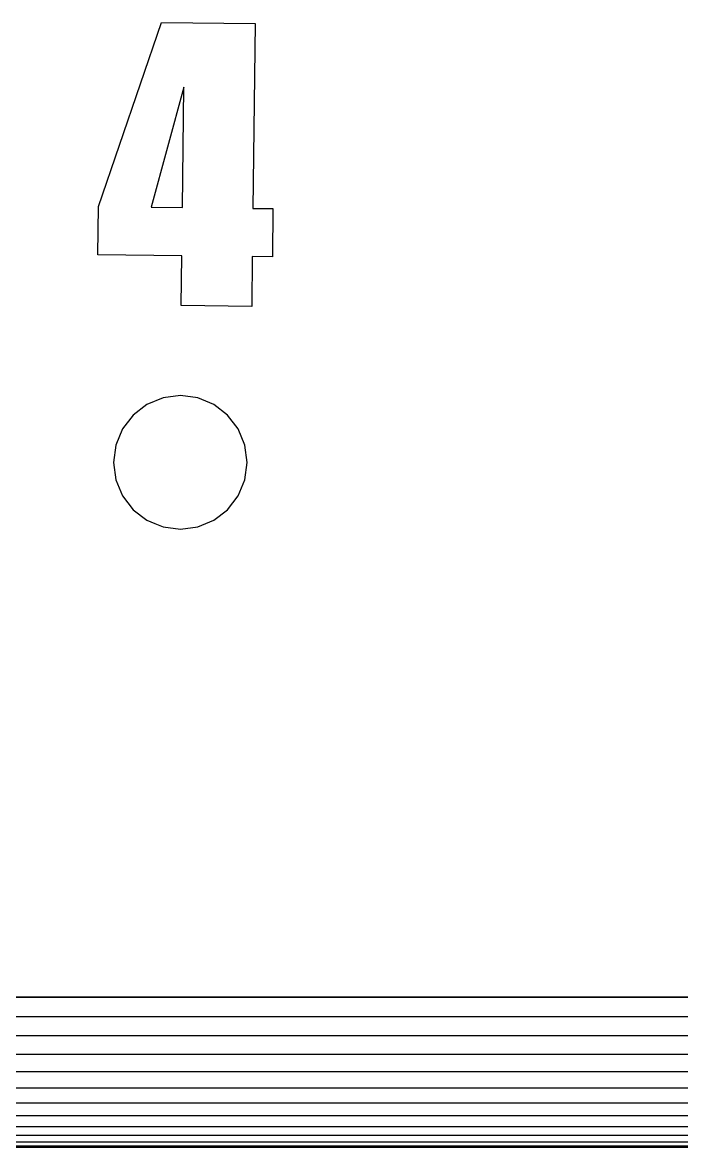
# Model space of a CAD drawing. Header units: millimetres. Extents: x -658 to 1307, y -81 to 472.
# Drawn here: x 609.86 to 629.58, y 308.11 to 341.77 of the extents above; entities that cross this region are included whole.
import ezdxf

# ---------------------------------------------------------------- set-up
doc = ezdxf.new("R2010")
doc.units = ezdxf.units.MM
doc.layers.get('0').update_dxf_attribs({"true_color": 0xffffff})
doc.layers.add('version_135', color=190, linetype='Continuous', true_color=0x9900ff)

# ---------------------------------------------------------------- blocks, each defined once
blk = doc.blocks.new('Group_21')
for p, q in [((18.639, -13.15, 0), (21.435, -13.183, 0)), ((18.639, -13.15, -0.3), (21.435, -13.183, -0.3)), ((18.639, -13.15, 0), (18.639, -13.15, -0.3)), ((21.435, -13.183, 0), (21.37, -18.712, 0.001)), ((21.435, -13.183, -0.3), (21.37, -18.712, -0.299)), ((21.435, -13.183, 0), (21.435, -13.183, -0.3)), ((19.301, -15.087, -0.299), (18.326, -18.677, -0.299)), ((19.259, -18.688, 0.001), (19.301, -15.087, 0.001)), ((19.259, -18.688, -0.299), (19.301, -15.087, -0.299)), ((19.301, -15.087, 0.001), (19.301, -15.087, -0.299)), ((16.75, -18.658, 0.001), (16.75, -18.658, -0.299)), ((18.326, -18.677, 0.001), (19.259, -18.688, 0.001)), ((18.326, -18.677, -0.299), (19.259, -18.688, -0.299)), ((18.326, -18.677, 0.001), (18.326, -18.677, -0.299)), ((19.259, -18.688, 0.001), (19.259, -18.688, -0.299)), ((21.37, -18.712, 0.001), (21.971, -18.719, 0.001)), ((21.37, -18.712, -0.299), (21.971, -18.719, -0.299)), ((21.37, -18.712, 0.001), (21.37, -18.712, -0.299)), ((21.971, -18.719, 0.001), (21.954, -20.162, 0.001)), ((21.971, -18.719, -0.299), (21.954, -20.162, -0.299)), ((21.971, -18.719, 0.001), (21.971, -18.719, -0.299)), ((19.242, -20.13, 0.001), (16.734, -20.101, 0.001)), ((19.242, -20.13, -0.299), (16.734, -20.101, -0.299)), ((16.734, -20.101, 0.001), (16.734, -20.101, -0.299)), ((19.225, -21.62, 0.001), (19.242, -20.13, 0.001)), ((19.225, -21.62, -0.299), (19.242, -20.13, -0.299)), ((19.242, -20.13, 0.001), (19.242, -20.13, -0.299)), ((21.353, -20.155, 0.001), (21.336, -21.644, 0.001)), ((21.353, -20.155, -0.299), (21.336, -21.644, -0.299)), ((21.954, -20.162, 0.001), (21.353, -20.155, 0.001)), ((21.954, -20.162, -0.299), (21.353, -20.155, -0.299)), ((21.353, -20.155, 0.001), (21.353, -20.155, -0.299)), ((21.954, -20.162, 0.001), (21.954, -20.162, -0.299)), ((21.336, -21.644, 0.001), (19.225, -21.62, 0.001)), ((21.336, -21.644, -0.299), (19.225, -21.62, -0.299)), ((19.225, -21.62, 0.001), (19.225, -21.62, -0.299)), ((21.336, -21.644, 0.001), (21.336, -21.644, -0.299)), ((18.682, -24.383, 0), (18.682, -24.383, -4.5)), ((19.2, -24.314, 0), (19.2, -24.314, -4.5)), ((19.718, -24.383, 0), (19.718, -24.383, -4.5)), ((19.96, -24.483, 0), (19.96, -24.483, -4.5)), ((17.786, -24.9, 0), (17.786, -24.9, -4.5)), ((18.2, -24.582, 0), (18.2, -24.582, -4.5)), ((20.2, -24.582, 0), (20.2, -24.582, -4.5)), ((20.614, -24.9, 0), (20.614, -24.9, -4.5)), ((17.468, -25.314, 0), (17.468, -25.314, -4.5)), ((20.932, -25.314, 0), (20.932, -25.314, -4.5)), ((17.268, -25.797, 0), (17.268, -25.797, -4.5)), ((21.132, -25.797, 0), (21.132, -25.797, -4.5)), ((17.2, -26.314, 0), (17.2, -26.314, -4.5)), ((21.2, -26.314, 0), (21.2, -26.314, -4.5)), ((17.268, -26.832, 0), (17.268, -26.832, -4.5)), ((21.132, -26.832, 0), (21.132, -26.832, -4.5)), ((17.468, -27.314, 0), (17.468, -27.314, -4.5)), ((20.932, -27.314, 0), (20.932, -27.314, -4.5)), ((17.786, -27.729, 0), (17.786, -27.729, -4.5)), ((20.614, -27.729, 0), (20.614, -27.729, -4.5)), ((18.2, -28.046, 0), (18.2, -28.046, -4.5)), ((18.44, -28.146, 0), (18.44, -28.146, -4.5)), ((18.682, -28.246, 0), (18.682, -28.246, -4.5)), ((19.718, -28.246, 0), (19.718, -28.246, -4.5)), ((20.2, -28.046, 0), (20.2, -28.046, -4.5)), ((19.2, -28.314, 0), (19.2, -28.314, -4.5)), ((-20.8, -42.314, -4.5), (97.2, -42.314, -4.5)), ((97.2, -42.314, 0), (-20.8, -42.314, 0)), ((94.2, -42.314, -34.5), (-17.8, -42.314, -34.499)), ((97.2, -42.9, -0.044), (-20.8, -42.9, -0.043)), ((97.2, -43.475, -0.163), (-20.8, -43.475, -0.162)), ((97.2, -44.03, -0.354), (-20.8, -44.03, -0.354)), ((97.2, -44.555, -0.616), (-20.8, -44.555, -0.616)), ((97.2, -45.042, -0.944), (-20.8, -45.042, -0.943)), ((97.2, -45.484, -1.331), (-20.8, -45.484, -1.331)), ((97.2, -45.871, -1.772), (-20.8, -45.871, -1.772)), ((97.2, -46.198, -2.259), (-20.8, -46.198, -2.259)), ((97.2, -46.46, -2.785), (-20.8, -46.46, -2.784)), ((97.2, -46.652, -3.34), (-20.8, -46.652, -3.339)), ((97.2, -46.771, -3.915), (-20.8, -46.771, -3.914)), ((97.2, -46.814, -4.5), (-20.8, -46.814, -4.499)), ((94.2, -46.814, -34.5), (-17.8, -46.814, -34.499))]:
    blk.add_line(p, q)
at = {"color": 153, "true_color": 0x6495ed}
blk.add_line((19.301, -15.087, 0.001), (18.326, -18.677, 0.001), dxfattribs=at)
for points in [[(16.734, -20.101, 0.001), (16.75, -18.658, 0.001), (18.639, -13.15, 0)], [(16.734, -20.101, -0.299), (16.75, -18.658, -0.299), (18.639, -13.15, -0.3)]]:
    blk.add_polyline3d(points)
for points in [[(21.132, -25.797, 0), (20.932, -25.314, 0), (20.614, -24.9, 0), (20.2, -24.582, 0), (19.96, -24.483, 0), (19.718, -24.383, 0), (19.2, -24.314, 0), (18.682, -24.383, 0), (18.2, -24.582, 0), (17.786, -24.9, 0), (17.468, -25.314, 0), (17.268, -25.797, 0), (17.2, -26.314, 0), (17.268, -26.832, 0), (17.468, -27.314, 0), (17.786, -27.729, 0), (18.2, -28.046, 0), (18.44, -28.146, 0), (18.682, -28.246, 0), (19.2, -28.314, 0), (19.718, -28.246, 0), (20.2, -28.046, 0), (20.614, -27.729, 0), (20.932, -27.314, 0), (21.132, -26.832, 0), (21.2, -26.314, 0), (21.132, -25.797, 0)], [(18.44, -28.146, -4.5), (18.682, -28.246, -4.5), (19.2, -28.314, -4.5), (19.718, -28.246, -4.5), (20.2, -28.046, -4.5), (20.614, -27.729, -4.5), (20.932, -27.314, -4.5), (21.132, -26.832, -4.5), (21.2, -26.314, -4.5), (21.132, -25.797, -4.5), (20.932, -25.314, -4.5), (20.614, -24.9, -4.5), (20.2, -24.582, -4.5), (19.96, -24.483, -4.5), (19.718, -24.383, -4.5), (19.2, -24.314, -4.5), (18.682, -24.383, -4.5), (18.2, -24.582, -4.5), (17.786, -24.9, -4.5), (17.468, -25.314, -4.5), (17.268, -25.797, -4.5), (17.2, -26.314, -4.5), (17.268, -26.832, -4.5), (17.468, -27.314, -4.5), (17.786, -27.729, -4.5), (18.2, -28.046, -4.5), (18.44, -28.146, -4.5)]]:
    blk.add_polyline3d(points, close=True)

msp = doc.modelspace()

# ---------------------------------------------------------------- block references
at = {"layer": 'version_135'}
msp.add_blockref('Group_21', (595.385, 354.922, 0.001), dxfattribs=at)

doc.saveas('drawing.dxf')
